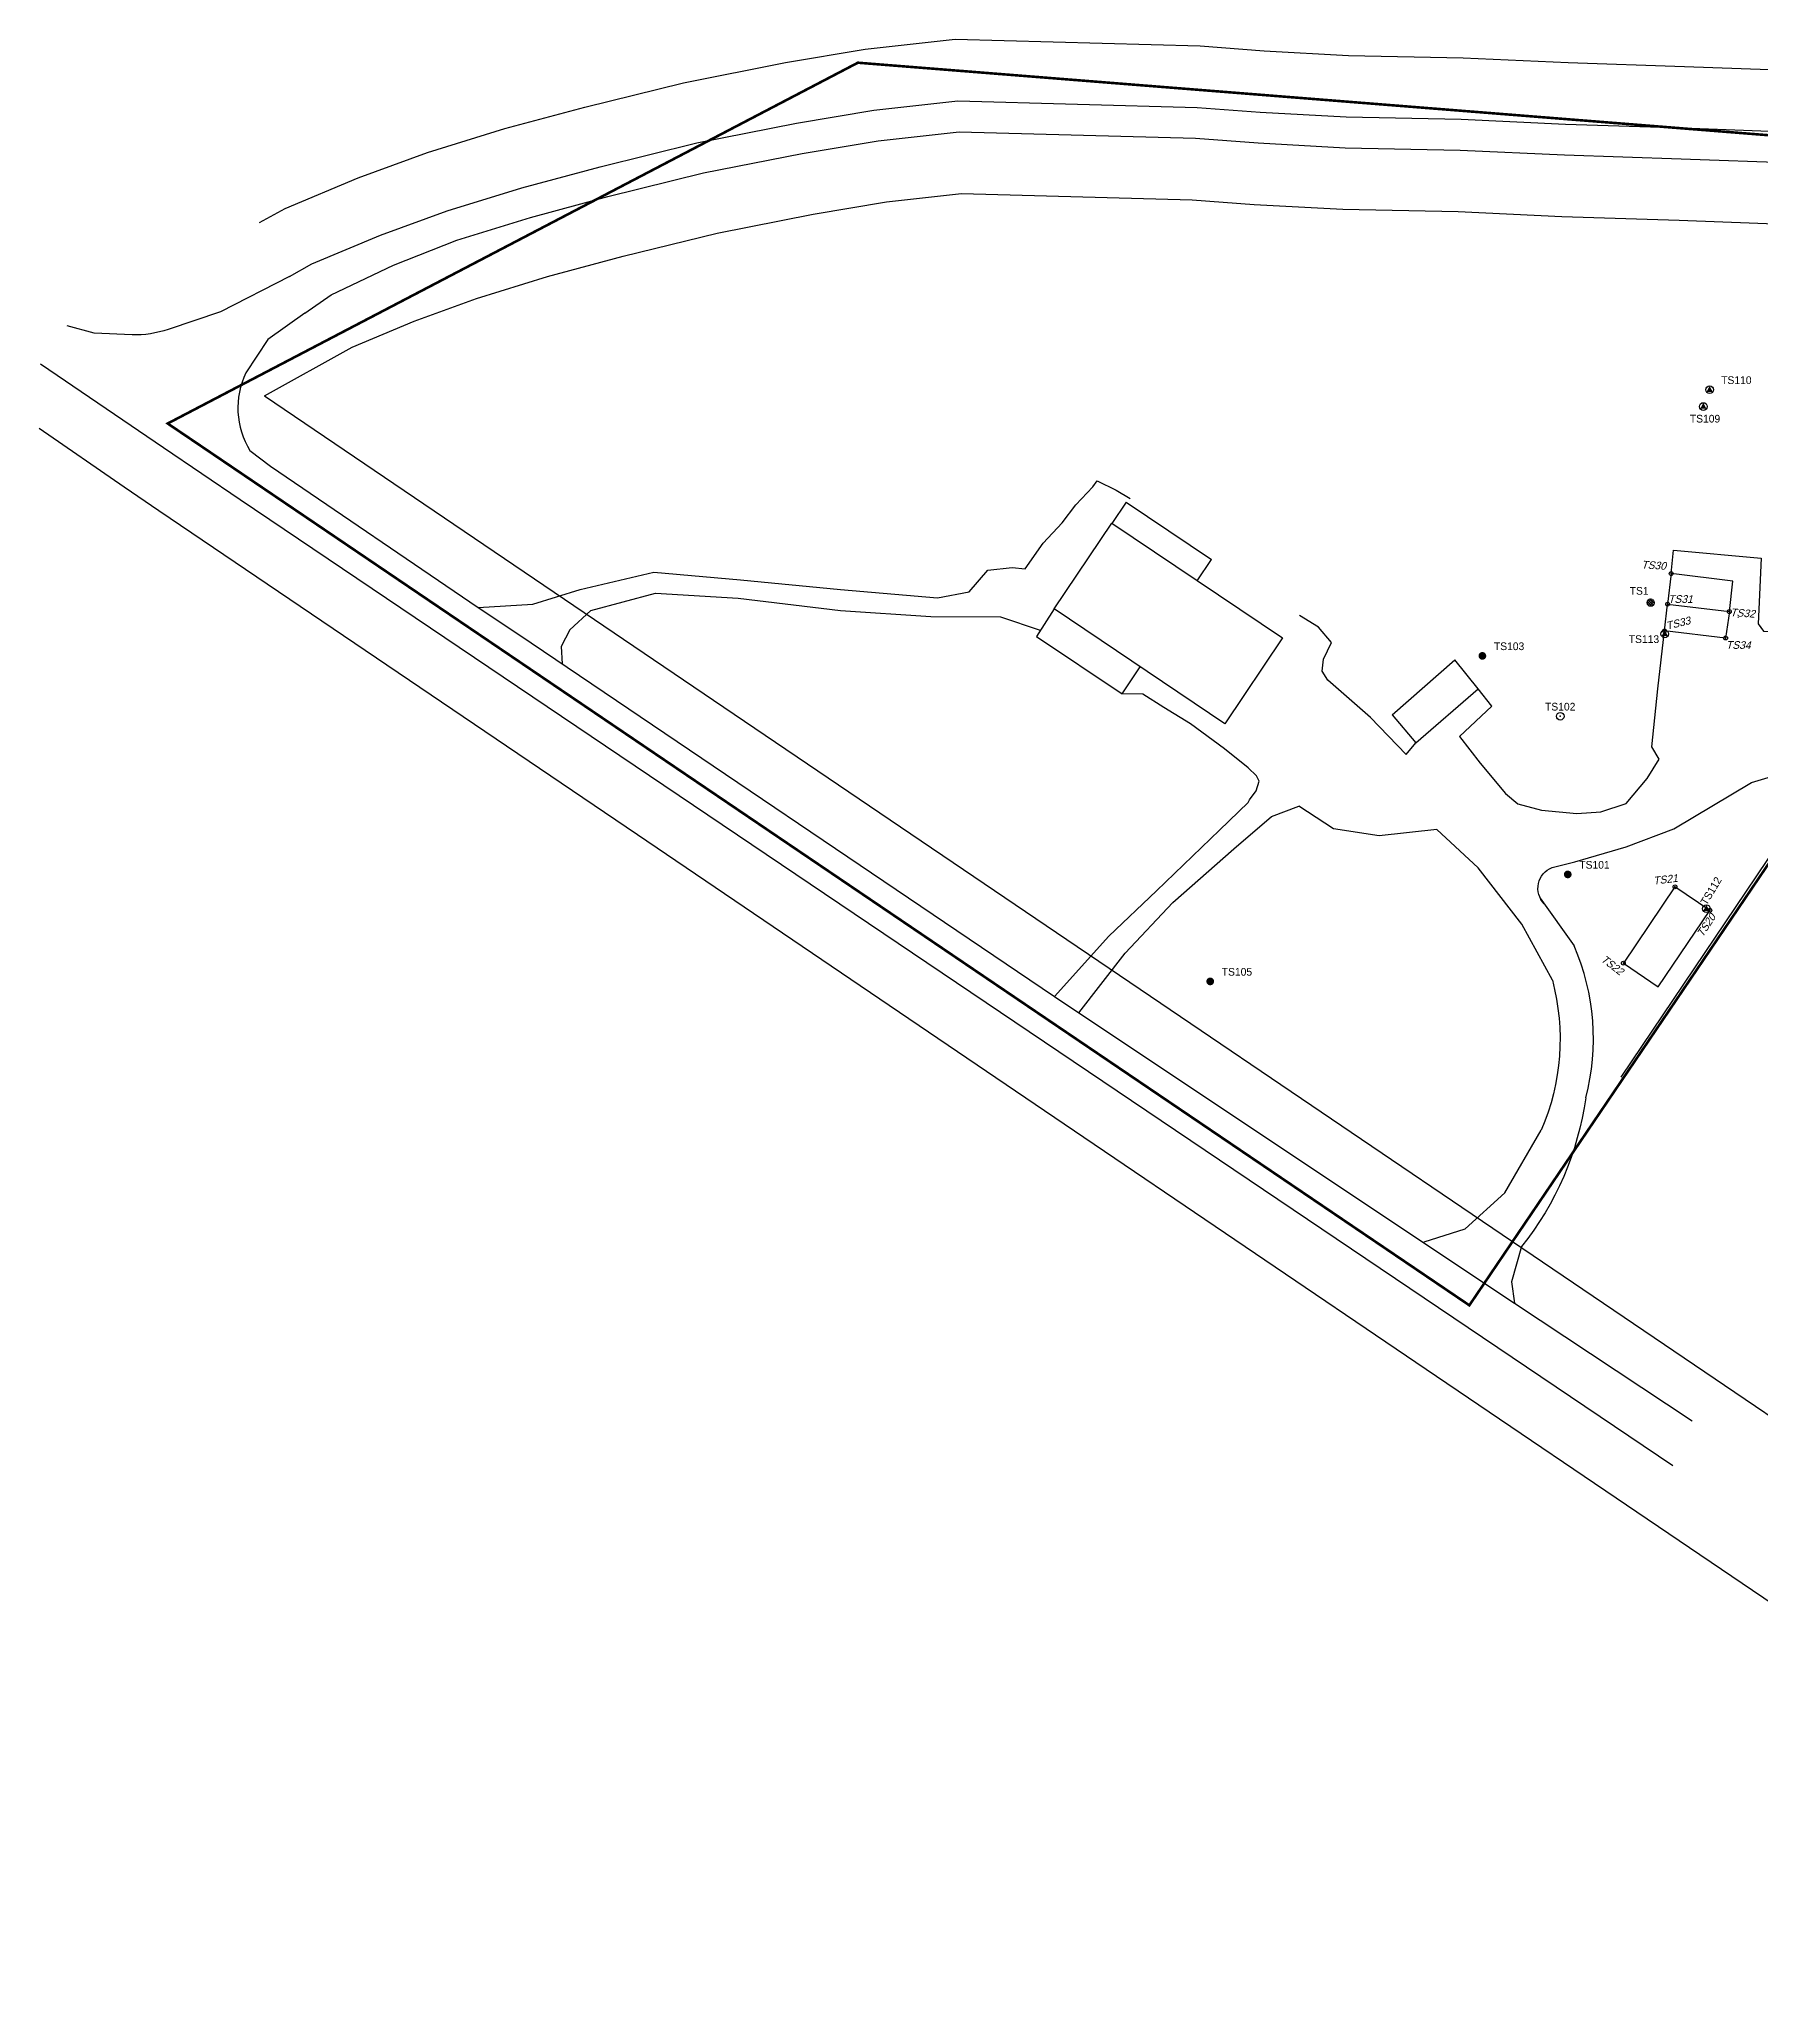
# Model space of a CAD drawing. Extents: x 1203195 to 1204510, y 611723 to 612494.
# Drawn here: x 1203195 to 1203866, y 611723 to 612489 of the extents above; entities that cross this region are included whole.
import ezdxf
from ezdxf.enums import TextEntityAlignment as Align

# ---------------------------------------------------------------- set-up
doc = ezdxf.new("R2010")
doc.units = 0
doc.header["$LTSCALE"] = 10
doc.header["$MEASUREMENT"] = 0
doc.header["$PDSIZE"] = 8
for name, color, linetype in [('PNTNO', 7, 'Continuous'), ('S-BLDG-LINE', 24, 'Continuous'), ('S-BNDRY-BOUNDARY LINE', 30, 'Continuous'), ('S-BNDRY-MONUMENTS', 30, 'Continuous'), ('S-FENCE-FENCELINE', 7, 'FENCES_0-50_0-10_1-00'), ('S-ROADS-ASPHALT', 250, 'special_EA_2-00_0-06_0-10'), ('S-ROADS-GRAVEL', 252, 'special_EG_2-00_0-06_0-10'), ('S-ROADS-RW', 7, 'RW_1-00_0-10_1-00'), ('S-SITE-LANDSCAPING', 94, 'special_LS_2-00_0-06_0-10')]:
    doc.layers.add(name, color=color, linetype=linetype)
doc.styles.add('PTXT', font='TXT')
doc.styles.add('ROMANS', font='romans')
doc.linetypes.add('FENCES_0-50_0-10_1-00', pattern='A,0.5,[10,scadline.shx,S=0.1,R=0,X=0,Y=0],0.5', length=1)
doc.linetypes.add('RW_1-00_0-10_1-00', pattern='A,0.7,-0.15,[25,scadline.shx,S=0.1,R=0,X=0,Y=0],-0.15', length=1)
doc.linetypes.add('special_EA_2-00_0-06_0-10', pattern='A,1.8548,-0.0726,["EA",ROMANS,S=0.06,R=0,X=-0.0526,Y=-0.03],-0.0726', length=2)
doc.linetypes.add('special_EG_2-00_0-06_0-10', pattern='A,1.8508,-0.0746,["EG",ROMANS,S=0.06,R=0,X=-0.0546,Y=-0.03],-0.0746', length=2)
doc.linetypes.add('special_LS_2-00_0-06_0-10', pattern='A,1.868,-0.066,["LS",ROMANS,S=0.06,R=0,X=-0.046,Y=-0.03],-0.066', length=2)

# ---------------------------------------------------------------- blocks, each defined once
blk = doc.blocks.new('SPT5')
at = {"color": 0, "linetype": 'ByBlock', "const_width": 0.5, "flags": 128}
blk.add_lwpolyline([(-0.25, 0, 1), (0.25, 0, 1)], format="xyb", close=True, dxfattribs=at)
blk = doc.blocks.new('SPT2')
at = {"color": 0, "linetype": 'Continuous'}
blk.add_circle((0, 0), 0.25, dxfattribs=at)
blk = doc.blocks.new('SPT240')
at = {"linetype": 'ByBlock'}
blk.add_hatch(color=0, dxfattribs=at).paths.add_polyline_path([(-0.41, -0.29), (0, 0.5), (0.41, -0.29)])
blk.add_circle((0, 0), 0.5)
blk = doc.blocks.new('SPT4')
at = {"color": 0, "linetype": 'Continuous'}
blk.add_circle((0, 0), 0.5, dxfattribs=at)
blk = doc.blocks.new('SPT204')
at = {"color": 0, "lineweight": 13}
for p, q in [((-0.13, 0.48), (-0.48, 0.12)), ((-0.47, -0.16), (0.16, 0.47)), ((-0.47, 0.13), (0.13, -0.47)), ((0.34, -0.34), (-0.35, 0.35)), ((-0.34, -0.34), (0.35, 0.35)), ((-0.17, -0.47), (0.46, 0.16)), ((0.47, -0.12), (-0.13, 0.48)), ((0.47, -0.12), (0.13, -0.47))]:
    blk.add_line(p, q, dxfattribs=at)
blk.add_circle((0, 0), 0.492, dxfattribs=at)
blk = doc.blocks.new('SRVPNO2')
at = {"layer": 'PNTNO', "style": 'PTXT'}
blk.add_attdef('PT#', (1.5, 0.75), '', height=1, dxfattribs=at)
blk = doc.blocks.new('SRVPNO5')
at = {"layer": 'PNTNO', "style": 'PTXT', "oblique": 15}
blk.add_attdef('PT#', (1.5, 0.75), '', height=1, dxfattribs=at)
blk = doc.blocks.new('SRVPNO1')
at = {"layer": 'PNTNO', "style": 'PTXT'}
blk.add_attdef('PT#', text='', height=1, dxfattribs=at).set_placement((0, 0.75), align=Align.CENTER)

msp = doc.modelspace()

# ---------------------------------------------------------------- linework, layer by layer
at = {"layer": 'S-BLDG-LINE'}
msp.add_line((1203618.47, 612308.69), (1203651.64, 612286.33), dxfattribs=at)
at = {"layer": 'S-BLDG-LINE', "color": 3}
for q in [(1203856.96, 612264.03), (1203856.83, 612263.85)]:
    msp.add_line((1203856.83, 612263.85), q, dxfattribs=at)
at = {"layer": 'S-BLDG-LINE'}
for points in [[(1203618.47, 612308.69), (1203612.88, 612300.4)], [(1203646.05, 612278.04), (1203651.64, 612286.33)], [(1203853.42, 612266.08), (1203851.96, 612255.78), (1203828.16, 612258.58), (1203829.37, 612268.98)], [(1203722.01, 612225.8), (1203731.28, 612214.98), (1203755.58, 612236.02), (1203746.51, 612247.24)], [(1203722.01, 612225.8), (1203746.51, 612247.24)]]:
    msp.add_lwpolyline(points, dxfattribs=at)
at = {"layer": 'S-BLDG-LINE', "color": 1}
msp.add_lwpolyline([(1203612.81, 612300.59), (1203679.3, 612255.82), (1203656.82, 612222.35), (1203590.32, 612267.12)], close=True, dxfattribs=at)
at = {"layer": 'S-BLDG-LINE'}
for points in [[(1203830.75, 612280.89), (1203829.37, 612268.98), (1203853.42, 612266.08), (1203854.81, 612277.99)], [(1203845.8, 612149.67), (1203832.24, 612158.86), (1203812.12, 612129.11), (1203825.68, 612119.92)]]:
    msp.add_lwpolyline(points, close=True, dxfattribs=at)
at = {"layer": 'S-BLDG-LINE', "color": 1}
msp.add_lwpolyline([(1203590.32, 612267.12), (1203583.45, 612256.36), (1203616.84, 612233.99), (1203623.91, 612244.5)], dxfattribs=at)
at = {"layer": 'S-BLDG-LINE'}
for p in [(1203830.75, 612280.89, 1067.23), (1203829.37, 612268.98, 1067.25), (1203853.42, 612266.08, 1067.3), (1203828.16, 612258.58, 1066.1), (1203851.96, 612255.78, 1066.43), (1203832.24, 612158.86, 1064.55), (1203845.8, 612149.67, 1064.9), (1203812.12, 612129.11, 1064.11)]:
    msp.add_point(p, dxfattribs=at)
at = {"layer": 'S-BNDRY-BOUNDARY LINE', "const_width": 1, "elevation": 1059.01}
msp.add_lwpolyline([(1203889.46, 612198.47), (1203768.95, 612020.61), (1203752.12, 611995.77), (1203611.05, 612091.36), (1203444.78, 612204.01), (1203258.28, 612330.37), (1203244.96, 612339.38), (1203513.88, 612479.97), (1204313.85, 612416.26), (1204294.4, 612239.95), (1204256.23, 612163.18), (1203959.07, 612153.52), (1203934.27, 612218.48), (1203889.46, 612198.47)], close=True, dxfattribs=at)
at = {"layer": 'S-BNDRY-MONUMENTS'}
for p in [(1203843.29, 612345.99, 1065.16), (1203845.75, 612352.52, 1065.57), (1203822.8, 612269.62, 1065.72), (1203828.25, 612257.39, 1066.46), (1203757.2, 612248.83, 1065.4), (1203790.47, 612163.67, 1064.67), (1203844.48, 612150.31, 1065.08), (1203651.16, 612121.98, 1060.06)]:
    msp.add_point(p, dxfattribs=at)
at = {"layer": 'S-FENCE-FENCELINE'}
msp.add_lwpolyline([(1203811.21, 612084.69), (1203888.51, 612199.38), (1203934.81, 612220.08)], dxfattribs=at)
at = {"layer": 'S-ROADS-ASPHALT'}
for points in [[(1203292.37, 612396.68), (1203265.53, 612382.92), (1203245.18, 612376.06, -0.086037), (1203231.07, 612373.88), (1203216.33, 612374.63), (1203205.79, 612377.45)], [(1203298.38, 612382.4), (1203283.96, 612372.17), (1203275.46, 612359.15, 0.255866), (1203277.01, 612328.83), (1203285.02, 612322.82), (1203365.89, 612267.72), (1203381.82, 612257.2), (1203590.46, 612116.08), (1203600.01, 612109.77), (1203769.71, 611996.67), (1203838.94, 611950.76)]]:
    msp.add_lwpolyline(points, format="xyb", dxfattribs=at)
for points in [[(1203195.42, 612362.57), (1203243.31, 612330.07), (1203273.21, 612309.81)], [(1203273.21, 612309.81), (1203831.41, 611933.4)]]:
    msp.add_lwpolyline(points, dxfattribs=at)
at = {"layer": 'S-ROADS-GRAVEL', "elevation": 1059.01}
for points in [[(1203292.37, 612396.68), (1203301.17, 612401.57), (1203327.91, 612412.73), (1203353.84, 612422.25), (1203382.94, 612431.22), (1203413.44, 612439.42), (1203451.18, 612448.72), (1203490, 612456.42), (1203520.08, 612461.47), (1203552.8, 612465.05), (1203646.02, 612462.55), (1203670.68, 612460.68), (1203704.19, 612458.86), (1203748.92, 612457.94), (1203789.62, 612456.06), (1203835.12, 612454.54), (1203879.32, 612452.9)], [(1203298.38, 612382.4), (1203308.66, 612389.55), (1203332.89, 612401.08), (1203357.67, 612410.88), (1203386.27, 612419.69), (1203416.44, 612427.79), (1203453.78, 612437.01), (1203492.16, 612444.61), (1203521.73, 612449.58), (1203553.3, 612453.04), (1203645.4, 612450.57), (1203669.9, 612448.7), (1203703.74, 612446.86), (1203748.52, 612445.94), (1203789.14, 612444.07), (1203834.69, 612442.55), (1203878.95, 612440.9)]]:
    msp.add_lwpolyline(points, dxfattribs=at)
at = {"layer": 'S-ROADS-GRAVEL'}
for points in [[(1203544.93, 612271.39), (1203557.28, 612273.79), (1203564.46, 612282.19), (1203573.97, 612283.3), (1203579.03, 612282.69), (1203586.01, 612292.81), (1203593.5, 612300.7), (1203598.86, 612307.68), (1203605.43, 612314.66), (1203607.15, 612317.09), (1203614.54, 612313.35), (1203619.97, 612310.21)], [(1203830.75, 612280.89), (1203831.66, 612290.05), (1203865.88, 612286.97), (1203864.62, 612261.32), (1203866.75, 612258.47), (1203872.12, 612258.25), (1203879.88, 612262.06), (1203900.32, 612292.61), (1203937.29, 612268.97)], [(1203365.89, 612267.72), (1203387.24, 612268.95), (1203405.73, 612274.64), (1203434.44, 612281.46), (1203468.2, 612278.49), (1203507.11, 612274.73), (1203544.93, 612271.39)], [(1203401.68, 612259.02), (1203409.85, 612266.55), (1203434.97, 612273.24), (1203467.21, 612271.32), (1203507.16, 612266.51), (1203542.33, 612264.18), (1203569.48, 612264.02), (1203584.92, 612258.83)], [(1203793.28, 612168.6), (1203813.19, 612174.42), (1203831.81, 612181.39), (1203862.12, 612199.44), (1203869.83, 612201.78), (1203885.72, 612206.05), (1203892.39, 612206.96), (1203922.75, 612220.72), (1203918.76, 612228.88), (1203942.85, 612265.3), (1203937.29, 612268.97)], [(1203713.64, 612224.78), (1203696.99, 612239.42), (1203694.82, 612242.85), (1203695.27, 612247.55), (1203698.44, 612254.05), (1203693.29, 612260.02), (1203686, 612264.61)], [(1203401.68, 612259.02), (1203398.33, 612252.51), (1203398.72, 612245.77)], [(1203748.3, 612217.45), (1203756.39, 612207.08), (1203766.26, 612195.23), (1203770.96, 612191.18), (1203780.18, 612188.75), (1203793.94, 612187.46), (1203803.34, 612188.06), (1203813.16, 612191.29), (1203821.45, 612201.11), (1203826.13, 612208.56), (1203823.17, 612213.45), (1203825.5, 612236.01), (1203828.16, 612258.58)], [(1203665.92, 612191.7), (1203666.44, 612192.69), (1203669.05, 612196.21), (1203670.19, 612199.98), (1203669.16, 612202.1), (1203665.9, 612205.26), (1203656.78, 612212.55), (1203643.5, 612222.3), (1203633.12, 612228.75), (1203624.9, 612233.93), (1203616.84, 612233.99)], [(1203748.3, 612217.45), (1203760.83, 612229.19), (1203755.58, 612236.02)], [(1203713.64, 612224.78), (1203727.47, 612210.36)], [(1203727.47, 612210.36), (1203731.28, 612214.98)], [(1203590.46, 612116.08), (1203611.71, 612139.65), (1203630.26, 612157.31), (1203654.75, 612180.9), (1203665.92, 612191.7)], [(1203600.01, 612109.77), (1203618.02, 612132.96), (1203636.56, 612152.76), (1203660.34, 612173.65), (1203675.06, 612186.28)], [(1203675.06, 612186.28), (1203685.71, 612190.29)], [(1203784.47, 612122.42), (1203772.52, 612144.33), (1203755.6, 612166.19), (1203739.42, 612181.2), (1203716.94, 612178.71), (1203699.24, 612181.38), (1203685.71, 612190.29)], [(1203779.77, 612154.4), (1203792.99, 612135.79)], [(1203734.57, 612020.46), (1203750.46, 612025.62), (1203765.95, 612039.56), (1203780.16, 612064.08)], [(1203772.5, 612018.63), (1203768.57, 612004.95), (1203769.71, 611996.67)]]:
    msp.add_lwpolyline(points, dxfattribs=at)
for points in [[(1203781.31, 612152.23, -0.537562), (1203784.38, 612166.33), (1203793.28, 612168.6)], [(1203797.49, 612076.63, 0.167122), (1203792.99, 612135.79)], [(1203784.47, 612122.42, -0.168005), (1203780.16, 612064.08)], [(1203797.49, 612076.63, -0.133799), (1203772.5, 612018.63)]]:
    msp.add_lwpolyline(points, format="xyb", dxfattribs=at)
at = {"layer": 'S-ROADS-RW', "elevation": 1059.01}
for points in [[(1203280.71, 612417.66), (1203290.69, 612423.21), (1203319.15, 612435.08), (1203346.16, 612445), (1203376.29, 612454.28), (1203407.45, 612462.66), (1203445.97, 612472.16), (1203485.68, 612480.03), (1203516.78, 612485.25), (1203551.81, 612489.09), (1203647.25, 612486.53), (1203672.24, 612484.63), (1203705.09, 612482.84), (1203749.72, 612481.93), (1203790.57, 612480.05), (1203835.97, 612478.52), (1203880.05, 612476.89)], [(1203282.65, 612350.1), (1203316.89, 612369.13), (1203341.05, 612379.2), (1203365.35, 612388.13), (1203392.92, 612396.62), (1203422.43, 612404.55), (1203458.99, 612413.57), (1203496.48, 612421), (1203525.02, 612425.79), (1203554.29, 612429), (1203644.17, 612426.59), (1203668.34, 612424.75), (1203702.85, 612422.88), (1203747.73, 612421.96), (1203788.19, 612420.09), (1203833.85, 612418.56), (1203878.21, 612416.91)], [(1203282.65, 612350.1), (1203461.6, 612228.85), (1203627.87, 612116.19), (1203768.95, 612020.61), (1203966.01, 611887.09), (1204009.53, 611857.75), (1204092.54, 611801.85), (1204210.37, 611723.25)], [(1203194.95, 612337.58), (1203228, 612314.64), (1203241.46, 612305.53), (1203427.95, 612179.17), (1203594.22, 612066.52), (1203735.3, 611970.94), (1203932.41, 611837.38), (1203976, 611808), (1204059.14, 611752.01), (1204100.1, 611724.68)]]:
    msp.add_lwpolyline(points, dxfattribs=at)
at = {"layer": 'S-SITE-LANDSCAPING'}
msp.add_point((1203787.53, 612225.3, 1065.74), dxfattribs=at)

# ---------------------------------------------------------------- block references
at = {"layer": 'S-BLDG-LINE'}
ref = msp.add_blockref('SRVPNO5', (1203830.75, 612280.89, 1067.23), dxfattribs=dict(at, xscale=3, yscale=3, zscale=3, rotation=28.20784324368191))
ref.add_attrib('PT#', 'TS30', (1203819.1, 612282.96), dxfattribs={"layer": 'PNTNO', "height": 3, "rotation": 356.42367, "style": 'PTXT', "oblique": 15})
at = {"layer": 'S-BLDG-LINE', "xscale": 3, "yscale": 3, "zscale": 3}
for p, rotation in [((1203830.75, 612280.89, 1067.23), 28.20784324368191), ((1203829.37, 612268.98, 1067.25), 308.2361681459157), ((1203853.42, 612266.08, 1067.3), 274.8321041600034), ((1203828.16, 612258.58, 1066.1), 274.9152956898082), ((1203851.96, 612255.78, 1066.43), 1.478258583232086), ((1203832.24, 612158.86, 1064.55), 325.8660715075072), ((1203845.8, 612149.67, 1064.9), 88.62727371406974), ((1203812.12, 612129.11, 1064.11), 315.3891291996306)]:
    msp.add_blockref('SPT2', p, dxfattribs=dict(at, rotation=rotation))
at = {"layer": 'S-BLDG-LINE'}
ref = msp.add_blockref('SRVPNO5', (1203829.37, 612268.98, 1067.25), dxfattribs=dict(at, xscale=3, yscale=3, zscale=3, rotation=308.2361681459157))
ref.add_attrib('PT#', 'TS31', (1203829.59, 612269.48), dxfattribs={"layer": 'PNTNO', "height": 3, "style": 'PTXT', "oblique": 15})
ref = msp.add_blockref('SRVPNO5', (1203828.16, 612258.58, 1066.1), dxfattribs=dict(at, xscale=3, yscale=3, zscale=3, rotation=274.9152956898082))
ref.add_attrib('PT#', 'TS33', (1203829.17, 612259), dxfattribs={"layer": 'PNTNO', "height": 3, "rotation": 13.70696, "style": 'PTXT', "oblique": 15})
ref = msp.add_blockref('SRVPNO5', (1203853.42, 612266.08, 1067.3), dxfattribs=dict(at, xscale=3, yscale=3, zscale=3, rotation=274.8321041600034))
ref.add_attrib('PT#', 'TS32', (1203853.72, 612264.38), dxfattribs={"layer": 'PNTNO', "height": 3, "rotation": 355.91438, "style": 'PTXT', "oblique": 15})
ref = msp.add_blockref('SRVPNO5', (1203851.96, 612255.78, 1066.43), dxfattribs=dict(at, xscale=3, yscale=3, zscale=3, rotation=1.478258583232086))
ref.add_attrib('PT#', 'TS34', (1203852.11, 612251.61), dxfattribs={"layer": 'PNTNO', "height": 3, "rotation": 359.42706, "style": 'PTXT', "oblique": 15})
ref = msp.add_blockref('SRVPNO5', (1203845.8, 612149.67, 1064.9), dxfattribs=dict(at, xscale=3, yscale=3, zscale=3, rotation=88.62727371406974))
ref.add_attrib('PT#', 'TS21', (1203823.95, 612159.69), dxfattribs={"layer": 'PNTNO', "height": 3, "rotation": 6.80905, "style": 'PTXT', "oblique": 15})
ref = msp.add_blockref('SRVPNO5', (1203832.24, 612158.86, 1064.55), dxfattribs=dict(at, xscale=3, yscale=3, zscale=3, rotation=325.8660715075072))
ref.add_attrib('PT#', 'TS20', (1203843.01, 612139.02), dxfattribs={"layer": 'PNTNO', "height": 3, "rotation": 56.49269, "style": 'PTXT', "oblique": 15})
ref = msp.add_blockref('SRVPNO5', (1203812.12, 612129.11, 1064.11), dxfattribs=dict(at, xscale=3, yscale=3, zscale=3, rotation=315.3891291996306))
ref.add_attrib('PT#', 'TS22', (1203803.15, 612130.11), dxfattribs={"layer": 'PNTNO', "height": 3, "rotation": 322.13648, "style": 'PTXT', "oblique": 15})
at = {"layer": 'S-BNDRY-MONUMENTS', "xscale": 3, "yscale": 3, "zscale": 3}
for name, p in [('SPT240', (1203845.75, 612352.52, 1065.57)), ('SPT240', (1203843.29, 612345.99, 1065.16)), ('SPT204', (1203822.8, 612269.62, 1065.72)), ('SPT240', (1203828.25, 612257.39, 1066.46)), ('SPT5', (1203757.2, 612248.83, 1065.4)), ('SPT5', (1203790.47, 612163.67, 1064.67)), ('SPT240', (1203844.48, 612150.31, 1065.08)), ('SPT5', (1203651.16, 612121.98, 1060.06))]:
    msp.add_blockref(name, p, dxfattribs=at)
at = {"layer": 'S-BNDRY-MONUMENTS'}
ref = msp.add_blockref('SRVPNO2', (1203845.75, 612352.52, 1065.57), dxfattribs=dict(at, xscale=3, yscale=3, zscale=3))
ref.add_attrib('PT#', 'TS110', (1203850.25, 612354.77), dxfattribs={"layer": 'PNTNO', "height": 3, "style": 'PTXT'})
ref = msp.add_blockref('SRVPNO2', (1203843.29, 612345.99, 1065.16), dxfattribs=dict(at, xscale=3, yscale=3, zscale=3))
ref.add_attrib('PT#', 'TS109', (1203838.04, 612339.76), dxfattribs={"layer": 'PNTNO', "height": 3, "style": 'PTXT'})
ref = msp.add_blockref('SRVPNO2', (1203822.8, 612269.62, 1065.72), dxfattribs=dict(at, xscale=3, yscale=3, zscale=3))
ref.add_attrib('PT#', 'TS1', (1203814.6, 612272.67), dxfattribs={"layer": 'PNTNO', "height": 3, "style": 'PTXT'})
ref = msp.add_blockref('SRVPNO2', (1203757.2, 612248.83, 1065.4), dxfattribs=dict(at, xscale=3, yscale=3, zscale=3))
ref.add_attrib('PT#', 'TS103', (1203761.7, 612251.08), dxfattribs={"layer": 'PNTNO', "height": 3, "style": 'PTXT'})
ref = msp.add_blockref('SRVPNO2', (1203828.25, 612257.39, 1066.46), dxfattribs=dict(at, xscale=3, yscale=3, zscale=3))
ref.add_attrib('PT#', 'TS113', (1203814.25, 612253.85), dxfattribs={"layer": 'PNTNO', "height": 3, "style": 'PTXT'})
ref = msp.add_blockref('SRVPNO2', (1203790.47, 612163.67, 1064.67), dxfattribs=dict(at, xscale=3, yscale=3, zscale=3))
ref.add_attrib('PT#', 'TS101', (1203794.97, 612165.92), dxfattribs={"layer": 'PNTNO', "height": 3, "style": 'PTXT'})
ref = msp.add_blockref('SRVPNO2', (1203844.48, 612150.31, 1065.08), dxfattribs=dict(at, xscale=3, yscale=3, zscale=3))
ref.add_attrib('PT#', 'TS112', (1203844.55, 612151.41), dxfattribs={"layer": 'PNTNO', "height": 3, "rotation": 59.11694, "style": 'PTXT'})
ref = msp.add_blockref('SRVPNO2', (1203651.16, 612121.98, 1060.06), dxfattribs=dict(at, xscale=3, yscale=3, zscale=3))
ref.add_attrib('PT#', 'TS105', (1203655.66, 612124.23), dxfattribs={"layer": 'PNTNO', "height": 3, "style": 'PTXT'})
at = {"layer": 'S-SITE-LANDSCAPING'}
ref = msp.add_blockref('SRVPNO1', (1203787.53, 612225.3, 1065.74), dxfattribs=dict(at, xscale=3, yscale=3, zscale=3))
ref.add_attrib('PT#', 'TS102', dxfattribs={"layer": 'PNTNO', "height": 3, "style": 'PTXT'}).set_placement((1203787.53, 612227.54), align=Align.CENTER)
at = {"layer": 'S-SITE-LANDSCAPING', "xscale": 3, "yscale": 3, "zscale": 3}
msp.add_blockref('SPT4', (1203787.53, 612225.3, 1065.74), dxfattribs=at)

doc.saveas('drawing.dxf')
